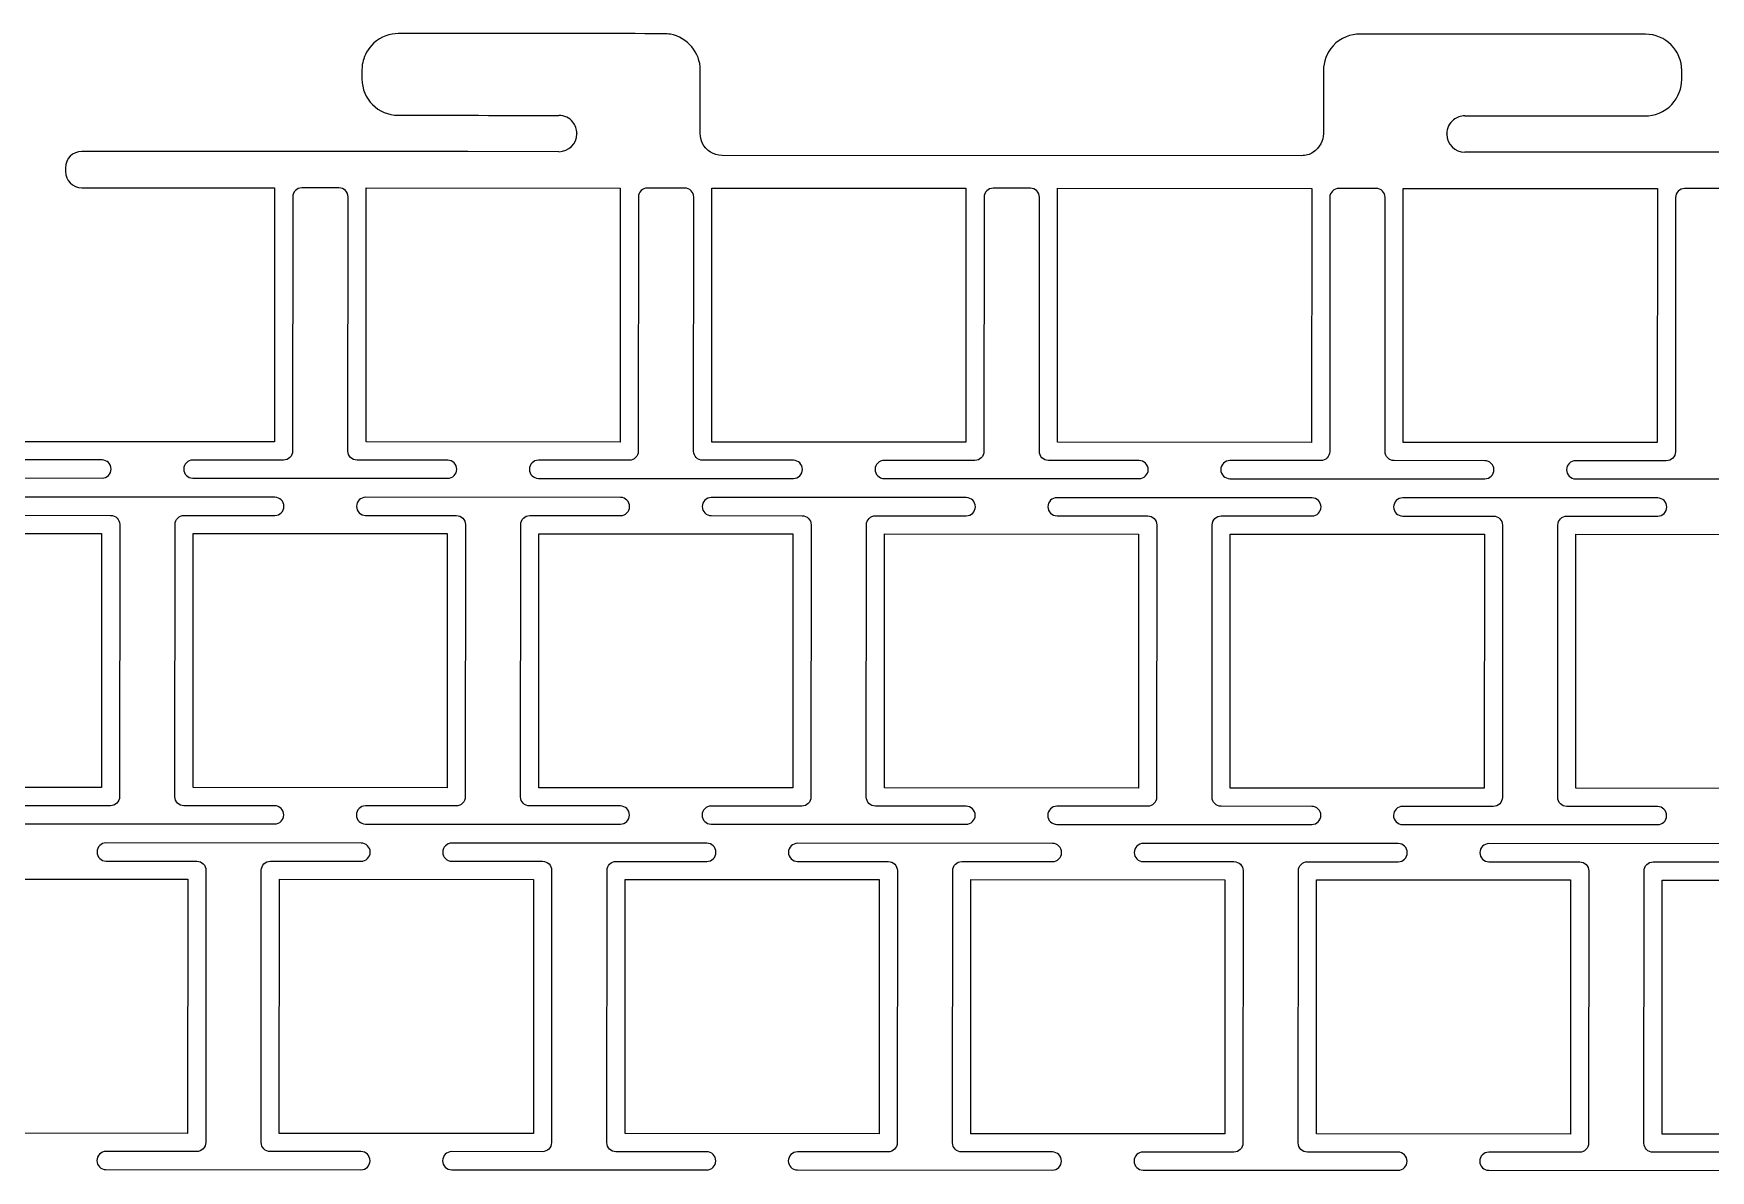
# Model space of a CAD drawing. Header units: millimetres. Extents: x -533 to 933, y 34 to 166.
# Drawn here: x -51.7 to 40.7, y 103.7 to 166.4 of the extents above; entities that cross this region are included whole.
import ezdxf

# ---------------------------------------------------------------- set-up
doc = ezdxf.new("R2010")
doc.units = ezdxf.units.MM
doc.header["$MEASUREMENT"] = 0
doc.layers.get('0').update_dxf_attribs({"lineweight": 0})

msp = doc.modelspace()

# ---------------------------------------------------------------- linework, layer by layer
at = {"color": 18, "lineweight": 25, "true_color": 0x000000}
for p, q in [((-21.763, 160.882), (-21.763, 160.861)), ((26.174, 160.837), (26.174, 160.857)), ((-28.37, 159.874), (-49.045, 159.884)), ((-27.771, 159.874), (-28.37, 159.874)), ((-22.754, 159.872), (-27.771, 159.874)), ((-49.945, 158.985), (-49.945, 158.786)), ((18.174, 159.651), (-13.764, 159.667)), ((49.399, 159.835), (27.164, 159.847)), ((-49.046, 157.885), (-38.421, 157.88)), ((-38.421, 157.88), (-38.428, 143.88)), ((-38.428, 143.88), (-52.428, 143.887))]:
    msp.add_line(p, q, dxfattribs=at)
for points in [[(-33.371, 157.877), (-19.371, 157.87), (-19.378, 143.87), (-33.378, 143.877)], [(-14.328, 143.868), (-14.321, 157.868), (-0.321, 157.861), (-0.328, 143.861)], [(4.722, 143.858), (4.729, 157.858), (18.729, 157.851), (18.722, 143.851)], [(37.772, 143.842), (23.772, 143.849), (23.779, 157.849), (37.779, 157.842)], [(-61.956, 138.842), (-47.956, 138.835), (-47.963, 124.835), (-61.963, 124.842)], [(-42.906, 138.832), (-28.906, 138.825), (-28.913, 124.825), (-42.913, 124.832)], [(-23.863, 124.823), (-23.856, 138.823), (-9.856, 138.816), (-9.863, 124.816)], [(-4.813, 124.813), (-4.806, 138.813), (9.194, 138.806), (9.187, 124.806)], [(14.244, 138.803), (28.244, 138.796), (28.237, 124.796), (14.237, 124.803)], [(47.294, 138.787), (47.287, 124.787), (33.287, 124.794), (33.294, 138.794)], [(-43.203, 119.782), (-43.21, 105.782), (-57.21, 105.789), (-57.203, 119.789)], [(-24.16, 105.773), (-38.16, 105.78), (-38.153, 119.78), (-24.153, 119.773)], [(-19.103, 119.77), (-5.103, 119.763), (-5.11, 105.763), (-19.11, 105.77)], [(-0.053, 119.761), (13.947, 119.754), (13.94, 105.754), (-0.06, 105.761)], [(18.99, 105.751), (18.997, 119.751), (32.997, 119.744), (32.99, 105.744)], [(52.047, 119.734), (52.04, 105.734), (38.04, 105.741), (38.047, 119.741)]]:
    msp.add_lwpolyline(points, close=True, dxfattribs=at)
for points, knots in [([(-13.764, 159.667), (-14.219, 159.668), (-14.641, 159.906), (-14.853, 160.364), (-14.92, 160.509), (-14.963, 160.678), (-14.963, 160.868), (-14.963, 161.251), (-14.963, 161.664), (-14.963, 161.977), (-14.962, 162.647), (-14.962, 163.032), (-14.962, 163.469), (-14.962, 163.728), (-14.962, 164.01), (-14.962, 164.372), (-14.961, 165.321), (-15.67, 166.174), (-16.606, 166.341), (-16.722, 166.362), (-16.84, 166.373), (-16.961, 166.373), (-19.803, 166.374), (-22.647, 166.376), (-25.117, 166.377), (-26.568, 166.378), (-27.891, 166.378), (-29.009, 166.379), (-29.513, 166.379), (-29.937, 166.379), (-30.525, 166.38), (-30.852, 166.38), (-31.215, 166.38), (-31.605, 166.38), (-32.035, 166.38), (-32.576, 166.199), (-32.946, 165.865), (-33.289, 165.556), (-33.473, 165.147), (-33.54, 164.892), (-33.577, 164.753), (-33.606, 164.606), (-33.606, 164.381), (-33.607, 164.248), (-33.607, 164.015), (-33.607, 163.877), (-33.607, 162.773), (-32.712, 161.877), (-31.608, 161.876), (-28.656, 161.875), (-25.704, 161.873), (-22.753, 161.872)], [0, 0, 0, 0, 1, 1, 1, 2, 2, 2, 3, 3, 3, 4, 4, 4, 5, 5, 5, 6, 6, 6, 7, 7, 7, 8, 8, 8, 9, 9, 9, 10, 10, 10, 11, 11, 11, 12, 12, 12, 13, 13, 13, 14, 14, 14, 15, 15, 15, 16, 16, 16, 17, 17, 17, 17]), ([(39.121, 163.841), (39.121, 164.009), (39.121, 164.177), (39.121, 164.345), (39.122, 165.449), (38.227, 166.345), (37.122, 166.346), (34.058, 166.347), (30.994, 166.349), (28.342, 166.35), (26.853, 166.351), (25.493, 166.352), (24.337, 166.352), (23.746, 166.352), (23.268, 166.353), (22.582, 166.353), (22.22, 166.353), (21.816, 166.353), (21.377, 166.354), (20.918, 166.354), (20.312, 166.148), (19.907, 165.711), (19.553, 165.328), (19.376, 164.798), (19.376, 164.355), (19.376, 163.897), (19.376, 163.464), (19.375, 163.045), (19.375, 162.467), (19.375, 161.925), (19.375, 161.43), (19.375, 161.236), (19.374, 161.061), (19.374, 160.851), (19.374, 160.504), (19.175, 160.065), (18.816, 159.837), (18.619, 159.713), (18.388, 159.651), (18.174, 159.651)], [0, 0, 0, 0, 1, 1, 1, 2, 2, 2, 3, 3, 3, 4, 4, 4, 5, 5, 5, 6, 6, 6, 7, 7, 7, 8, 8, 8, 9, 9, 9, 10, 10, 10, 11, 11, 11, 12, 12, 12, 13, 13, 13, 13]), ([(27.165, 161.847), (29.085, 161.846), (31.005, 161.845), (32.69, 161.844), (33.758, 161.844), (34.733, 161.843), (35.553, 161.843), (35.903, 161.843), (36.224, 161.842), (36.648, 161.842), (36.797, 161.842), (36.955, 161.842), (37.12, 161.842), (37.573, 161.842), (38.177, 162.043), (38.582, 162.477), (38.942, 162.861), (39.121, 163.396), (39.121, 163.841)], [0, 0, 0, 0, 1, 1, 1, 2, 2, 2, 3, 3, 3, 4, 4, 4, 5, 5, 5, 6, 6, 6, 6]), ([(-21.763, 160.882), (-21.763, 161.104), (-21.841, 161.326), (-21.979, 161.499), (-22.164, 161.73), (-22.457, 161.872), (-22.753, 161.872)], [0, 0, 0, 0, 1, 1, 1, 2, 2, 2, 2]), ([(27.165, 161.847), (26.943, 161.847), (26.72, 161.77), (26.547, 161.631), (26.317, 161.447), (26.175, 161.154), (26.174, 160.857)], [0, 0, 0, 0, 1, 1, 1, 2, 2, 2, 2]), ([(-49.945, 158.786), (-49.946, 158.289), (-49.543, 157.885), (-49.046, 157.885), (-49.046, 157.885), (-49.046, 157.885), (-49.046, 157.885)], [0, 0, 0, 0, 1, 1, 1, 2, 2, 2, 2]), ([(-34.378, 143.378), (-34.378, 143.102), (-34.155, 142.878), (-33.878, 142.878), (-33.878, 142.878), (-28.879, 142.875), (-28.879, 142.875), (-28.603, 142.875), (-28.379, 142.651), (-28.379, 142.375), (-28.379, 142.099), (-28.603, 141.875), (-28.879, 141.875), (-28.879, 141.875), (-42.929, 141.882), (-42.929, 141.882), (-43.205, 141.882), (-43.429, 142.106), (-43.429, 142.382), (-43.429, 142.659), (-43.205, 142.882), (-42.929, 142.882), (-42.929, 142.882), (-37.929, 142.88), (-37.929, 142.88), (-37.653, 142.879), (-37.429, 143.103), (-37.429, 143.379), (-37.429, 143.379), (-37.422, 157.379), (-37.422, 157.379), (-37.422, 157.656), (-37.198, 157.879), (-36.922, 157.879), (-36.922, 157.879), (-34.871, 157.878), (-34.871, 157.878), (-34.871, 157.878), (-34.871, 157.878), (-34.871, 157.878), (-34.595, 157.878), (-34.371, 157.654), (-34.371, 157.378), (-34.371, 157.378), (-34.378, 143.378), (-34.378, 143.378)], [0, 0, 0, 0, 1, 1, 1, 2, 2, 2, 3, 3, 3, 4, 4, 4, 5, 5, 5, 6, 6, 6, 7, 7, 7, 8, 8, 8, 9, 9, 9, 10, 10, 10, 11, 11, 11, 12, 12, 12, 13, 13, 13, 14, 14, 14, 15, 15, 15, 15]), ([(-15.328, 143.368), (-15.328, 143.092), (-15.105, 142.868), (-14.828, 142.868), (-14.828, 142.868), (-9.829, 142.866), (-9.829, 142.866), (-9.553, 142.865), (-9.329, 142.641), (-9.329, 142.365), (-9.329, 142.089), (-9.553, 141.865), (-9.829, 141.866), (-9.829, 141.866), (-23.879, 141.873), (-23.879, 141.873), (-24.155, 141.873), (-24.379, 142.097), (-24.379, 142.373), (-24.379, 142.373), (-24.379, 142.373), (-24.379, 142.373), (-24.379, 142.649), (-24.155, 142.873), (-23.879, 142.873), (-23.879, 142.873), (-18.879, 142.87), (-18.879, 142.87), (-18.603, 142.87), (-18.379, 143.094), (-18.379, 143.37), (-18.379, 143.37), (-18.372, 157.37), (-18.372, 157.37), (-18.372, 157.646), (-18.148, 157.87), (-17.872, 157.87), (-17.872, 157.87), (-15.821, 157.869), (-15.821, 157.869), (-15.821, 157.869), (-15.821, 157.869), (-15.821, 157.869), (-15.545, 157.868), (-15.321, 157.644), (-15.321, 157.368), (-15.321, 157.368), (-15.328, 143.368), (-15.328, 143.368)], [0, 0, 0, 0, 1, 1, 1, 2, 2, 2, 3, 3, 3, 4, 4, 4, 5, 5, 5, 6, 6, 6, 7, 7, 7, 8, 8, 8, 9, 9, 9, 10, 10, 10, 11, 11, 11, 12, 12, 12, 13, 13, 13, 14, 14, 14, 15, 15, 15, 16, 16, 16, 16]), ([(3.722, 143.359), (3.722, 143.083), (3.945, 142.859), (4.222, 142.858), (4.222, 142.858), (9.221, 142.856), (9.221, 142.856), (9.497, 142.856), (9.721, 142.632), (9.721, 142.356), (9.721, 142.08), (9.497, 141.856), (9.221, 141.856), (9.221, 141.856), (-4.829, 141.863), (-4.829, 141.863), (-5.105, 141.863), (-5.329, 142.087), (-5.329, 142.363), (-5.329, 142.639), (-5.105, 142.863), (-4.829, 142.863), (-4.829, 142.863), (0.171, 142.86), (0.171, 142.86), (0.447, 142.86), (0.671, 143.084), (0.671, 143.36), (0.671, 143.36), (0.678, 157.36), (0.678, 157.36), (0.678, 157.636), (0.902, 157.86), (1.178, 157.86), (1.178, 157.86), (3.229, 157.859), (3.229, 157.859), (3.229, 157.859), (3.229, 157.859), (3.229, 157.859), (3.505, 157.859), (3.729, 157.635), (3.729, 157.359), (3.729, 157.359), (3.722, 143.359), (3.722, 143.359)], [0, 0, 0, 0, 1, 1, 1, 2, 2, 2, 3, 3, 3, 4, 4, 4, 5, 5, 5, 6, 6, 6, 7, 7, 7, 8, 8, 8, 9, 9, 9, 10, 10, 10, 11, 11, 11, 12, 12, 12, 13, 13, 13, 14, 14, 14, 15, 15, 15, 15]), ([(22.772, 143.349), (22.772, 143.073), (22.995, 142.849), (23.272, 142.849), (23.272, 142.849), (28.271, 142.846), (28.271, 142.846), (28.547, 142.846), (28.771, 142.622), (28.771, 142.346), (28.771, 142.07), (28.547, 141.846), (28.271, 141.846), (28.271, 141.846), (14.221, 141.853), (14.221, 141.853), (13.945, 141.854), (13.721, 142.078), (13.721, 142.354), (13.721, 142.63), (13.945, 142.854), (14.221, 142.853), (14.221, 142.853), (19.221, 142.851), (19.221, 142.851), (19.497, 142.851), (19.721, 143.075), (19.721, 143.351), (19.721, 143.351), (19.728, 157.351), (19.728, 157.351), (19.728, 157.627), (19.952, 157.851), (20.228, 157.85), (20.228, 157.85), (22.279, 157.849), (22.279, 157.849), (22.279, 157.849), (22.279, 157.849), (22.279, 157.849), (22.555, 157.849), (22.779, 157.625), (22.779, 157.349), (22.779, 157.349), (22.772, 143.349), (22.772, 143.349)], [0, 0, 0, 0, 1, 1, 1, 2, 2, 2, 3, 3, 3, 4, 4, 4, 5, 5, 5, 6, 6, 6, 7, 7, 7, 8, 8, 8, 9, 9, 9, 10, 10, 10, 11, 11, 11, 12, 12, 12, 13, 13, 13, 14, 14, 14, 15, 15, 15, 15]), ([(38.271, 142.841), (38.547, 142.841), (38.771, 143.065), (38.771, 143.341), (38.771, 143.341), (38.778, 157.341), (38.778, 157.341), (38.778, 157.617), (39.002, 157.841), (39.278, 157.841), (39.278, 157.841), (41.329, 157.84), (41.329, 157.84), (41.329, 157.84), (41.329, 157.84), (41.329, 157.84), (41.605, 157.84), (41.829, 157.616), (41.829, 157.34), (41.829, 157.34), (41.822, 143.34), (41.822, 143.34), (41.822, 143.063), (42.045, 142.839), (42.322, 142.839), (42.322, 142.839), (47.321, 142.837), (47.321, 142.837), (47.321, 142.837), (47.321, 142.837), (47.321, 142.837), (47.597, 142.837), (47.821, 142.613), (47.821, 142.337), (47.821, 142.06), (47.597, 141.837), (47.321, 141.837), (47.321, 141.837), (42.275, 141.839), (42.275, 141.839), (42.275, 141.839), (33.271, 141.844), (33.271, 141.844), (32.995, 141.844), (32.771, 142.068), (32.771, 142.344), (32.771, 142.344), (32.771, 142.344), (32.771, 142.344), (32.771, 142.62), (32.995, 142.844), (33.271, 142.844), (33.271, 142.844), (38.271, 142.841), (38.271, 142.841)], [0, 0, 0, 0, 1, 1, 1, 2, 2, 2, 3, 3, 3, 4, 4, 4, 5, 5, 5, 6, 6, 6, 7, 7, 7, 8, 8, 8, 9, 9, 9, 10, 10, 10, 11, 11, 11, 12, 12, 12, 13, 13, 13, 14, 14, 14, 15, 15, 15, 16, 16, 16, 17, 17, 17, 18, 18, 18, 18]), ([(-53.428, 143.387), (-53.428, 143.111), (-53.205, 142.887), (-52.928, 142.887), (-52.928, 142.887), (-47.929, 142.885), (-47.929, 142.885), (-47.653, 142.884), (-47.429, 142.661), (-47.429, 142.384), (-47.429, 142.108), (-47.653, 141.884), (-47.929, 141.885), (-47.929, 141.885), (-61.979, 141.892), (-61.979, 141.892), (-62.255, 141.892), (-62.479, 142.116), (-62.479, 142.392), (-62.479, 142.668), (-62.255, 142.892), (-61.979, 142.892), (-61.979, 142.892), (-56.979, 142.889), (-56.979, 142.889), (-56.703, 142.889), (-56.479, 143.113), (-56.479, 143.389), (-56.479, 143.389), (-56.474, 153.734), (-56.474, 153.734), (-56.474, 154.01), (-56.25, 154.234), (-55.973, 154.233), (-55.973, 154.233), (-53.923, 154.232), (-53.923, 154.232), (-53.647, 154.232), (-53.423, 154.008), (-53.423, 153.732), (-53.423, 153.732), (-53.428, 143.387), (-53.428, 143.387)], [0, 0, 0, 0, 1, 1, 1, 2, 2, 2, 3, 3, 3, 4, 4, 4, 5, 5, 5, 6, 6, 6, 7, 7, 7, 8, 8, 8, 9, 9, 9, 10, 10, 10, 11, 11, 11, 12, 12, 12, 13, 13, 13, 14, 14, 14, 14]), ([(-43.405, 139.832), (-43.681, 139.832), (-43.905, 139.608), (-43.905, 139.332), (-43.905, 139.332), (-43.912, 124.333), (-43.912, 124.333), (-43.913, 124.056), (-43.689, 123.833), (-43.413, 123.832), (-43.413, 123.832), (-38.413, 123.83), (-38.413, 123.83), (-38.413, 123.83), (-38.413, 123.83), (-38.413, 123.83), (-38.137, 123.83), (-37.913, 123.606), (-37.914, 123.33), (-37.914, 123.053), (-38.138, 122.83), (-38.414, 122.83), (-38.414, 122.83), (-52.464, 122.837), (-52.464, 122.837), (-52.74, 122.837), (-52.964, 123.061), (-52.964, 123.337), (-52.963, 123.613), (-52.739, 123.837), (-52.463, 123.837), (-52.463, 123.837), (-47.464, 123.834), (-47.464, 123.834), (-47.188, 123.834), (-46.964, 124.058), (-46.963, 124.334), (-46.963, 124.334), (-46.956, 139.333), (-46.956, 139.333), (-46.956, 139.61), (-47.18, 139.834), (-47.456, 139.834), (-47.456, 139.834), (-52.455, 139.836), (-52.455, 139.836), (-52.731, 139.836), (-52.955, 140.06), (-52.955, 140.336), (-52.955, 140.613), (-52.731, 140.836), (-52.455, 140.836), (-52.455, 140.836), (-38.405, 140.829), (-38.405, 140.829), (-38.129, 140.829), (-37.905, 140.605), (-37.905, 140.329), (-37.905, 140.053), (-38.129, 139.829), (-38.405, 139.829), (-38.405, 139.829), (-43.405, 139.832), (-43.405, 139.832)], [0, 0, 0, 0, 1, 1, 1, 2, 2, 2, 3, 3, 3, 4, 4, 4, 5, 5, 5, 6, 6, 6, 7, 7, 7, 8, 8, 8, 9, 9, 9, 10, 10, 10, 11, 11, 11, 12, 12, 12, 13, 13, 13, 14, 14, 14, 15, 15, 15, 16, 16, 16, 17, 17, 17, 18, 18, 18, 19, 19, 19, 20, 20, 20, 21, 21, 21, 21]), ([(-24.862, 124.323), (-24.863, 124.047), (-24.639, 123.823), (-24.363, 123.823), (-24.363, 123.823), (-19.363, 123.82), (-19.363, 123.82), (-19.087, 123.82), (-18.863, 123.596), (-18.863, 123.32), (-18.864, 123.044), (-19.088, 122.82), (-19.364, 122.82), (-19.364, 122.82), (-33.414, 122.827), (-33.414, 122.827), (-33.69, 122.827), (-33.914, 123.051), (-33.913, 123.328), (-33.913, 123.604), (-33.689, 123.827), (-33.413, 123.827), (-33.413, 123.827), (-28.414, 123.825), (-28.414, 123.825), (-28.138, 123.825), (-27.914, 124.048), (-27.913, 124.325), (-27.913, 124.325), (-27.906, 139.324), (-27.906, 139.324), (-27.906, 139.6), (-28.13, 139.824), (-28.406, 139.824), (-28.406, 139.824), (-33.405, 139.827), (-33.405, 139.827), (-33.405, 139.827), (-33.405, 139.827), (-33.405, 139.827), (-33.681, 139.827), (-33.905, 140.051), (-33.905, 140.327), (-33.905, 140.603), (-33.681, 140.827), (-33.405, 140.827), (-33.405, 140.827), (-19.355, 140.82), (-19.355, 140.82), (-19.079, 140.819), (-18.855, 140.595), (-18.855, 140.319), (-18.855, 140.043), (-19.079, 139.819), (-19.355, 139.82), (-19.355, 139.82), (-24.355, 139.822), (-24.355, 139.822), (-24.631, 139.822), (-24.855, 139.598), (-24.855, 139.322), (-24.855, 139.322), (-24.862, 124.323), (-24.862, 124.323)], [0, 0, 0, 0, 1, 1, 1, 2, 2, 2, 3, 3, 3, 4, 4, 4, 5, 5, 5, 6, 6, 6, 7, 7, 7, 8, 8, 8, 9, 9, 9, 10, 10, 10, 11, 11, 11, 12, 12, 12, 13, 13, 13, 14, 14, 14, 15, 15, 15, 16, 16, 16, 17, 17, 17, 18, 18, 18, 19, 19, 19, 20, 20, 20, 21, 21, 21, 21]), ([(-5.812, 124.313), (-5.813, 124.037), (-5.589, 123.813), (-5.313, 123.813), (-5.313, 123.813), (-0.313, 123.811), (-0.313, 123.811), (-0.037, 123.811), (0.187, 123.587), (0.187, 123.31), (0.186, 123.034), (-0.038, 122.811), (-0.314, 122.811), (-0.314, 122.811), (-14.364, 122.818), (-14.364, 122.818), (-14.364, 122.818), (-14.364, 122.818), (-14.364, 122.818), (-14.64, 122.818), (-14.864, 123.042), (-14.863, 123.318), (-14.863, 123.594), (-14.639, 123.818), (-14.363, 123.818), (-14.363, 123.818), (-9.364, 123.815), (-9.364, 123.815), (-9.088, 123.815), (-8.864, 124.039), (-8.863, 124.315), (-8.863, 124.315), (-8.856, 139.314), (-8.856, 139.314), (-8.856, 139.59), (-9.08, 139.814), (-9.356, 139.815), (-9.356, 139.815), (-14.355, 139.817), (-14.355, 139.817), (-14.631, 139.817), (-14.855, 140.041), (-14.855, 140.317), (-14.855, 140.593), (-14.631, 140.817), (-14.355, 140.817), (-14.355, 140.817), (-0.305, 140.81), (-0.305, 140.81), (-0.029, 140.81), (0.195, 140.586), (0.195, 140.31), (0.195, 140.034), (-0.029, 139.81), (-0.305, 139.81), (-0.305, 139.81), (-5.305, 139.813), (-5.305, 139.813), (-5.581, 139.813), (-5.805, 139.589), (-5.805, 139.313), (-5.805, 139.313), (-5.812, 124.313), (-5.812, 124.313)], [0, 0, 0, 0, 1, 1, 1, 2, 2, 2, 3, 3, 3, 4, 4, 4, 5, 5, 5, 6, 6, 6, 7, 7, 7, 8, 8, 8, 9, 9, 9, 10, 10, 10, 11, 11, 11, 12, 12, 12, 13, 13, 13, 14, 14, 14, 15, 15, 15, 16, 16, 16, 17, 17, 17, 18, 18, 18, 19, 19, 19, 20, 20, 20, 21, 21, 21, 21]), ([(9.686, 123.806), (9.962, 123.806), (10.186, 124.029), (10.187, 124.305), (10.187, 124.305), (10.194, 139.305), (10.194, 139.305), (10.194, 139.581), (9.97, 139.805), (9.694, 139.805), (9.694, 139.805), (4.695, 139.808), (4.695, 139.808), (4.419, 139.808), (4.195, 140.032), (4.195, 140.308), (4.195, 140.584), (4.419, 140.808), (4.695, 140.808), (4.695, 140.808), (18.745, 140.8), (18.745, 140.8), (19.021, 140.8), (19.245, 140.576), (19.245, 140.3), (19.245, 140.024), (19.021, 139.8), (18.745, 139.8), (18.745, 139.8), (13.745, 139.803), (13.745, 139.803), (13.469, 139.803), (13.245, 139.579), (13.245, 139.303), (13.245, 139.303), (13.238, 124.304), (13.238, 124.304), (13.237, 124.028), (13.461, 123.804), (13.737, 123.804), (13.737, 123.804), (18.737, 123.801), (18.737, 123.801), (19.013, 123.801), (19.237, 123.577), (19.237, 123.301), (19.236, 123.025), (19.012, 122.801), (18.736, 122.801), (18.736, 122.801), (4.686, 122.808), (4.686, 122.808), (4.41, 122.808), (4.186, 123.032), (4.187, 123.308), (4.187, 123.585), (4.411, 123.808), (4.687, 123.808), (4.687, 123.808), (9.686, 123.806), (9.686, 123.806)], [0, 0, 0, 0, 1, 1, 1, 2, 2, 2, 3, 3, 3, 4, 4, 4, 5, 5, 5, 6, 6, 6, 7, 7, 7, 8, 8, 8, 9, 9, 9, 10, 10, 10, 11, 11, 11, 12, 12, 12, 13, 13, 13, 14, 14, 14, 15, 15, 15, 16, 16, 16, 17, 17, 17, 18, 18, 18, 19, 19, 19, 20, 20, 20, 20]), ([(32.288, 124.294), (32.287, 124.018), (32.511, 123.794), (32.787, 123.794), (32.787, 123.794), (37.787, 123.792), (37.787, 123.792), (38.063, 123.791), (38.287, 123.568), (38.287, 123.291), (38.286, 123.015), (38.062, 122.791), (37.786, 122.792), (37.786, 122.792), (23.736, 122.799), (23.736, 122.799), (23.46, 122.799), (23.236, 123.023), (23.237, 123.299), (23.237, 123.575), (23.461, 123.799), (23.737, 123.799), (23.737, 123.799), (28.736, 123.796), (28.736, 123.796), (29.012, 123.796), (29.236, 124.02), (29.237, 124.296), (29.237, 124.296), (29.244, 139.295), (29.244, 139.295), (29.244, 139.571), (29.02, 139.795), (28.744, 139.795), (28.744, 139.795), (23.745, 139.798), (23.745, 139.798), (23.745, 139.798), (23.745, 139.798), (23.745, 139.798), (23.469, 139.798), (23.245, 140.022), (23.245, 140.298), (23.245, 140.574), (23.469, 140.798), (23.745, 140.798), (23.745, 140.798), (37.795, 140.791), (37.795, 140.791), (38.071, 140.791), (38.295, 140.567), (38.295, 140.291), (38.295, 140.015), (38.071, 139.791), (37.795, 139.791), (37.795, 139.791), (32.795, 139.793), (32.795, 139.793), (32.519, 139.794), (32.295, 139.57), (32.295, 139.294), (32.295, 139.294), (32.288, 124.294), (32.288, 124.294)], [0, 0, 0, 0, 1, 1, 1, 2, 2, 2, 3, 3, 3, 4, 4, 4, 5, 5, 5, 6, 6, 6, 7, 7, 7, 8, 8, 8, 9, 9, 9, 10, 10, 10, 11, 11, 11, 12, 12, 12, 13, 13, 13, 14, 14, 14, 15, 15, 15, 16, 16, 16, 17, 17, 17, 18, 18, 18, 19, 19, 19, 20, 20, 20, 21, 21, 21, 21]), ([(-38.652, 120.779), (-38.928, 120.779), (-39.152, 120.556), (-39.152, 120.28), (-39.152, 120.28), (-39.16, 105.28), (-39.16, 105.28), (-39.16, 105.004), (-38.936, 104.78), (-38.66, 104.78), (-38.66, 104.78), (-33.66, 104.777), (-33.66, 104.777), (-33.384, 104.777), (-33.161, 104.553), (-33.161, 104.277), (-33.161, 104.001), (-33.385, 103.777), (-33.661, 103.777), (-33.661, 103.777), (-47.711, 103.785), (-47.711, 103.785), (-47.987, 103.785), (-48.211, 104.009), (-48.211, 104.285), (-48.211, 104.561), (-47.987, 104.785), (-47.71, 104.785), (-47.71, 104.785), (-42.71, 104.782), (-42.71, 104.782), (-42.434, 104.782), (-42.21, 105.006), (-42.21, 105.282), (-42.21, 105.282), (-42.202, 120.281), (-42.202, 120.281), (-42.202, 120.557), (-42.426, 120.781), (-42.702, 120.781), (-42.702, 120.781), (-47.702, 120.784), (-47.702, 120.784), (-47.979, 120.784), (-48.202, 121.008), (-48.202, 121.284), (-48.202, 121.56), (-47.978, 121.784), (-47.702, 121.784), (-47.702, 121.784), (-33.652, 121.777), (-33.652, 121.777), (-33.376, 121.777), (-33.152, 121.553), (-33.152, 121.277), (-33.152, 121), (-33.376, 120.777), (-33.652, 120.777), (-33.652, 120.777), (-38.652, 120.779), (-38.652, 120.779)], [0, 0, 0, 0, 1, 1, 1, 2, 2, 2, 3, 3, 3, 4, 4, 4, 5, 5, 5, 6, 6, 6, 7, 7, 7, 8, 8, 8, 9, 9, 9, 10, 10, 10, 11, 11, 11, 12, 12, 12, 13, 13, 13, 14, 14, 14, 15, 15, 15, 16, 16, 16, 17, 17, 17, 18, 18, 18, 19, 19, 19, 20, 20, 20, 20]), ([(-20.11, 105.271), (-20.11, 104.995), (-19.886, 104.771), (-19.61, 104.77), (-19.61, 104.77), (-14.61, 104.768), (-14.61, 104.768), (-14.334, 104.768), (-14.11, 104.544), (-14.111, 104.268), (-14.111, 103.992), (-14.335, 103.768), (-14.611, 103.768), (-14.611, 103.768), (-28.661, 103.775), (-28.661, 103.775), (-28.937, 103.775), (-29.161, 103.999), (-29.161, 104.275), (-29.16, 104.551), (-28.936, 104.775), (-28.66, 104.775), (-28.66, 104.775), (-23.66, 104.772), (-23.66, 104.772), (-23.384, 104.772), (-23.16, 104.996), (-23.16, 105.272), (-23.16, 105.272), (-23.152, 120.271), (-23.152, 120.271), (-23.152, 120.548), (-23.376, 120.772), (-23.652, 120.772), (-23.652, 120.772), (-28.652, 120.774), (-28.652, 120.774), (-28.928, 120.774), (-29.152, 120.998), (-29.152, 121.275), (-29.152, 121.551), (-28.928, 121.774), (-28.652, 121.774), (-28.652, 121.774), (-14.602, 121.767), (-14.602, 121.767), (-14.326, 121.767), (-14.102, 121.543), (-14.102, 121.267), (-14.102, 120.991), (-14.326, 120.767), (-14.602, 120.767), (-14.602, 120.767), (-19.602, 120.77), (-19.602, 120.77), (-19.878, 120.77), (-20.102, 120.546), (-20.102, 120.27), (-20.102, 120.27), (-20.11, 105.271), (-20.11, 105.271)], [0, 0, 0, 0, 1, 1, 1, 2, 2, 2, 3, 3, 3, 4, 4, 4, 5, 5, 5, 6, 6, 6, 7, 7, 7, 8, 8, 8, 9, 9, 9, 10, 10, 10, 11, 11, 11, 12, 12, 12, 13, 13, 13, 14, 14, 14, 15, 15, 15, 16, 16, 16, 17, 17, 17, 18, 18, 18, 19, 19, 19, 20, 20, 20, 20]), ([(-0.552, 120.76), (-0.828, 120.76), (-1.052, 120.537), (-1.052, 120.26), (-1.052, 120.26), (-1.06, 105.261), (-1.06, 105.261), (-1.06, 104.985), (-0.836, 104.761), (-0.56, 104.761), (-0.56, 104.761), (4.44, 104.758), (4.44, 104.758), (4.716, 104.758), (4.94, 104.534), (4.939, 104.258), (4.939, 103.982), (4.715, 103.758), (4.439, 103.758), (4.439, 103.758), (-9.611, 103.765), (-9.611, 103.765), (-9.887, 103.766), (-10.111, 103.99), (-10.111, 104.266), (-10.11, 104.542), (-9.886, 104.766), (-9.61, 104.765), (-9.61, 104.765), (-4.61, 104.763), (-4.61, 104.763), (-4.334, 104.763), (-4.11, 104.986), (-4.11, 105.263), (-4.11, 105.263), (-4.102, 120.262), (-4.102, 120.262), (-4.102, 120.538), (-4.326, 120.762), (-4.602, 120.762), (-4.602, 120.762), (-9.602, 120.765), (-9.602, 120.765), (-9.878, 120.765), (-10.102, 120.989), (-10.102, 121.265), (-10.102, 121.541), (-9.878, 121.765), (-9.602, 121.765), (-9.602, 121.765), (4.448, 121.758), (4.448, 121.758), (4.724, 121.758), (4.948, 121.534), (4.948, 121.257), (4.948, 120.981), (4.724, 120.758), (4.448, 120.758), (4.448, 120.758), (-0.552, 120.76), (-0.552, 120.76)], [0, 0, 0, 0, 1, 1, 1, 2, 2, 2, 3, 3, 3, 4, 4, 4, 5, 5, 5, 6, 6, 6, 7, 7, 7, 8, 8, 8, 9, 9, 9, 10, 10, 10, 11, 11, 11, 12, 12, 12, 13, 13, 13, 14, 14, 14, 15, 15, 15, 16, 16, 16, 17, 17, 17, 18, 18, 18, 19, 19, 19, 20, 20, 20, 20]), ([(18.498, 120.751), (18.222, 120.751), (17.998, 120.527), (17.998, 120.251), (17.998, 120.251), (17.99, 105.252), (17.99, 105.252), (17.99, 104.975), (18.214, 104.751), (18.49, 104.751), (18.49, 104.751), (23.49, 104.749), (23.49, 104.749), (23.766, 104.749), (23.99, 104.525), (23.989, 104.249), (23.989, 103.972), (23.765, 103.749), (23.489, 103.749), (23.489, 103.749), (9.439, 103.756), (9.439, 103.756), (9.163, 103.756), (8.939, 103.98), (8.939, 104.256), (8.94, 104.532), (9.164, 104.756), (9.44, 104.756), (9.44, 104.756), (14.44, 104.753), (14.44, 104.753), (14.716, 104.753), (14.94, 104.977), (14.94, 105.253), (14.94, 105.253), (14.948, 120.252), (14.948, 120.252), (14.948, 120.529), (14.724, 120.752), (14.448, 120.753), (14.448, 120.753), (9.448, 120.755), (9.448, 120.755), (9.172, 120.755), (8.948, 120.979), (8.948, 121.255), (8.948, 121.532), (9.172, 121.755), (9.448, 121.755), (9.448, 121.755), (23.498, 121.748), (23.498, 121.748), (23.774, 121.748), (23.998, 121.524), (23.998, 121.248), (23.998, 120.972), (23.774, 120.748), (23.498, 120.748), (23.498, 120.748), (18.498, 120.751), (18.498, 120.751)], [0, 0, 0, 0, 1, 1, 1, 2, 2, 2, 3, 3, 3, 4, 4, 4, 5, 5, 5, 6, 6, 6, 7, 7, 7, 8, 8, 8, 9, 9, 9, 10, 10, 10, 11, 11, 11, 12, 12, 12, 13, 13, 13, 14, 14, 14, 15, 15, 15, 16, 16, 16, 17, 17, 17, 18, 18, 18, 19, 19, 19, 20, 20, 20, 20]), ([(37.548, 120.741), (37.272, 120.741), (37.048, 120.517), (37.047, 120.241), (37.047, 120.241), (37.04, 105.242), (37.04, 105.242), (37.04, 104.966), (37.264, 104.742), (37.54, 104.742), (37.54, 104.742), (42.54, 104.739), (42.54, 104.739), (42.816, 104.739), (43.04, 104.515), (43.039, 104.239), (43.039, 103.963), (42.815, 103.739), (42.539, 103.739), (42.539, 103.739), (28.489, 103.746), (28.489, 103.746), (28.213, 103.746), (27.989, 103.97), (27.989, 104.247), (27.99, 104.523), (28.214, 104.746), (28.49, 104.746), (28.49, 104.746), (33.49, 104.744), (33.49, 104.744), (33.766, 104.744), (33.99, 104.967), (33.99, 105.244), (33.99, 105.244), (33.998, 120.243), (33.998, 120.243), (33.998, 120.519), (33.774, 120.743), (33.498, 120.743), (33.498, 120.743), (28.498, 120.746), (28.498, 120.746), (28.222, 120.746), (27.998, 120.97), (27.998, 121.246), (27.998, 121.522), (28.222, 121.746), (28.498, 121.746), (28.498, 121.746), (42.548, 121.739), (42.548, 121.739), (42.824, 121.738), (43.048, 121.514), (43.048, 121.238), (43.048, 120.962), (42.824, 120.738), (42.548, 120.739), (42.548, 120.739), (37.548, 120.741), (37.548, 120.741)], [0, 0, 0, 0, 1, 1, 1, 2, 2, 2, 3, 3, 3, 4, 4, 4, 5, 5, 5, 6, 6, 6, 7, 7, 7, 8, 8, 8, 9, 9, 9, 10, 10, 10, 11, 11, 11, 12, 12, 12, 13, 13, 13, 14, 14, 14, 15, 15, 15, 16, 16, 16, 17, 17, 17, 18, 18, 18, 19, 19, 19, 20, 20, 20, 20])]:
    msp.add_open_spline(points, degree=3, knots=knots, dxfattribs=at)
for points in [[(-22.754, 159.872), (-22.207, 159.872), (-21.764, 160.315), (-21.763, 160.861)], [(26.174, 160.837), (26.174, 160.291), (26.617, 159.847), (27.164, 159.847)], [(-49.045, 159.884), (-49.542, 159.885), (-49.945, 159.482), (-49.945, 158.985)]]:
    msp.add_open_spline(points, degree=3, dxfattribs=at)

doc.saveas('drawing.dxf')
